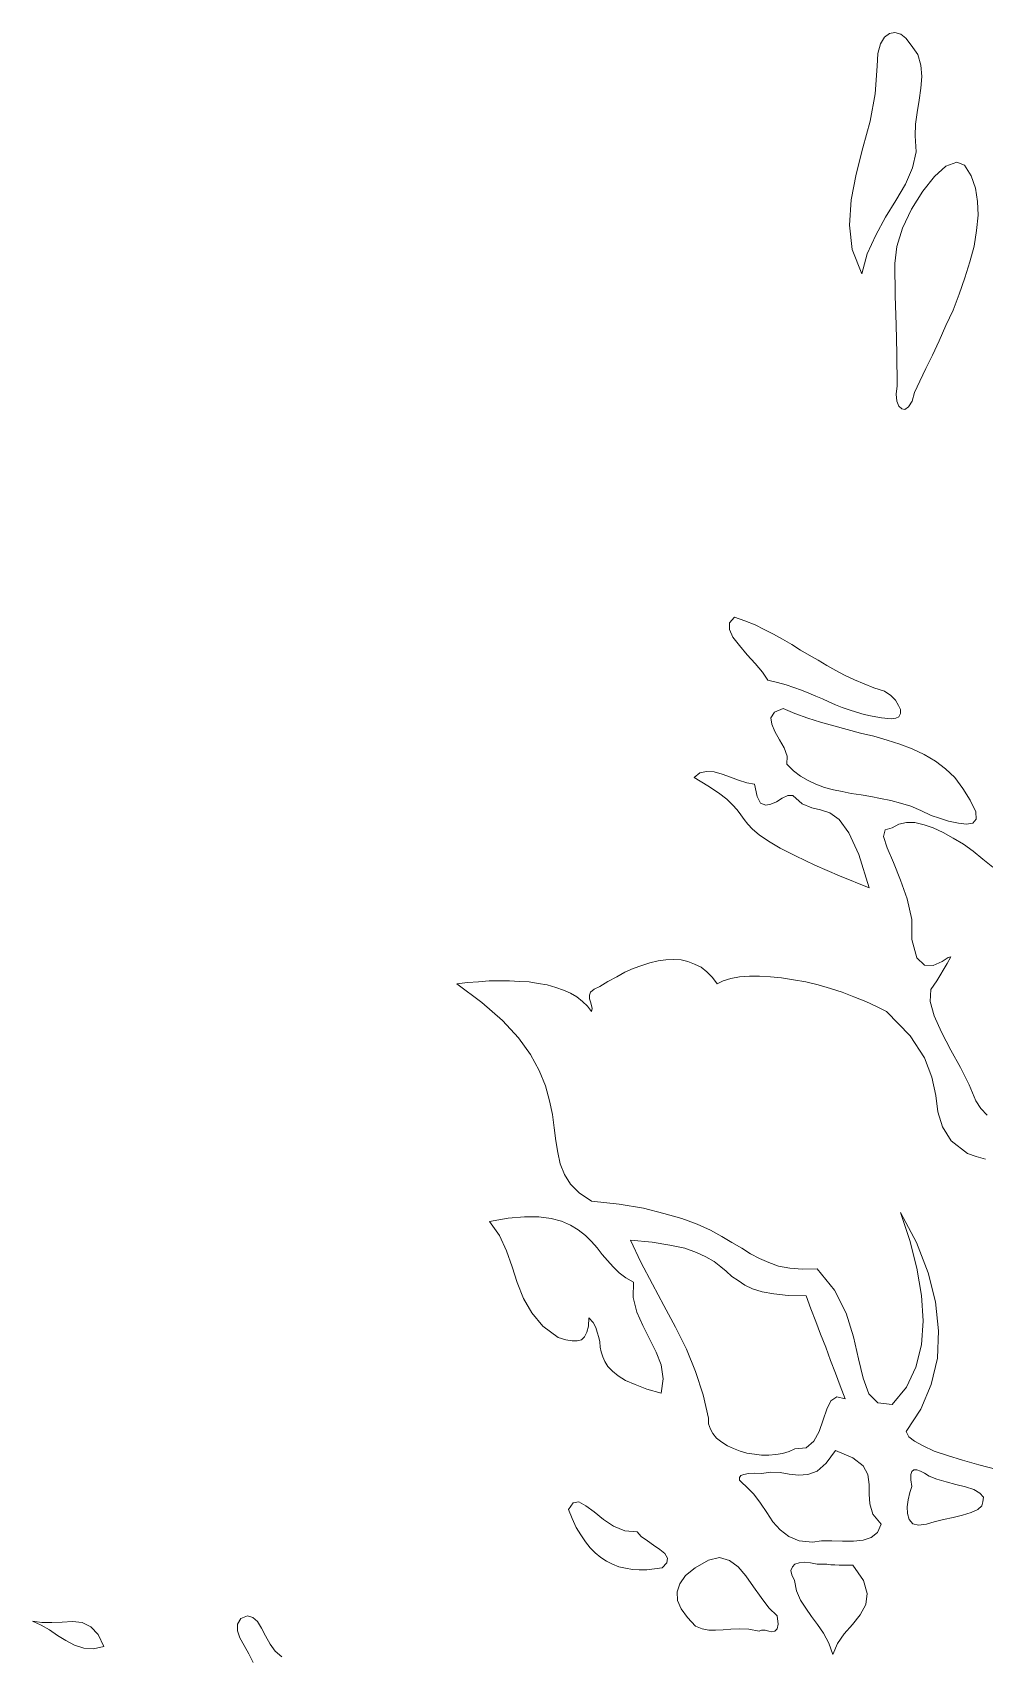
# Model space of a CAD drawing. Header units: millimetres. Extents: x 87938 to 265635, y 330093 to 434310.
# Drawn here: x 220320 to 222683, y 353745 to 357776 of the extents above; entities that cross this region are included whole.
import ezdxf

# ---------------------------------------------------------------- set-up
doc = ezdxf.new("R2010")
doc.units = ezdxf.units.MM

# ---------------------------------------------------------------- blocks, each defined once
blk = doc.blocks.new('A$C5F7565A8')
at = {"lineweight": 0}
for p, q in [((2098.3, 8764.2), (2104.7, 8788.4)), ((2104.7, 8788.4), (2114.9, 8804.9)), ((2114.9, 8804.9), (2127.6, 8813.8)), ((2127.6, 8813.8), (2140.3, 8816.4)), ((2140.3, 8816.4), (2155.6, 8812.5)), ((2155.6, 8812.5), (2168.3, 8802.3)), ((2168.3, 8802.3), (2181, 8784.5)), ((2097, 8732.4), (2098.3, 8764.2)), ((2181, 8784.5), (2197.5, 8761.7)), ((2197.5, 8761.7), (2205.1, 8734.9)), ((2091.9, 8663.7), (2097, 8732.4)), ((2205.1, 8734.9), (2207.7, 8707)), ((2207.7, 8707), (2205.1, 8677.7)), ((2205.1, 8677.7), (2201.3, 8648.4)), ((2079.2, 8596.3), (2091.9, 8663.7)), ((2201.3, 8648.4), (2196.2, 8618)), ((2061.5, 8530.2), (2079.2, 8596.3)), ((2192.4, 8588.7), (2191.1, 8559.5)), ((2196.2, 8618), (2192.4, 8588.7)), ((2191.1, 8559.5), (2193.7, 8520)), ((2044.9, 8464.1), (2061.5, 8530.2)), ((2193.7, 8520), (2184.8, 8480.6)), ((2032.2, 8400.5), (2044.9, 8464.1)), ((2184.8, 8480.6), (2167, 8439.9)), ((2267.5, 8484.4), (2239.5, 8459)), ((2294.2, 8494.6), (2267.5, 8484.4)), ((2313.3, 8486.9), (2294.2, 8494.6)), ((2329.8, 8460.3), (2313.3, 8486.9)), ((2167, 8439.9), (2142.8, 8399.2)), ((2239.5, 8459), (2210.3, 8422.1)), ((2341.2, 8429.7), (2329.8, 8460.3)), ((2346.3, 8396.7), (2341.2, 8429.7)), ((2028.4, 8338.1), (2032.2, 8400.5)), ((2142.8, 8399.2), (2117.4, 8357.3)), ((2210.3, 8422.1), (2182.2, 8377.6)), ((2347.6, 8362.3), (2346.3, 8396.7)), ((2117.4, 8357.3), (2093.2, 8312.7)), ((2182.2, 8377.6), (2159.4, 8330.5)), ((2343.8, 8324.2), (2347.6, 8362.3)), ((2034.7, 8277.1), (2028.4, 8338.1)), ((2093.2, 8312.7), (2071.6, 8266.9)), ((2159.4, 8330.5), (2145.4, 8284.7)), ((2337.4, 8286), (2343.8, 8324.2)), ((2058.9, 8217.3), (2034.7, 8277.1)), ((2071.6, 8266.9), (2058.9, 8217.3)), ((2145.4, 8284.7), (2140.3, 8242.8)), ((2327.2, 8246.6), (2337.4, 8286)), ((2140.3, 8242.8), (2141.5, 8162.7)), ((2314.5, 8207.2), (2327.2, 8246.6)), ((2300.5, 8166.5), (2314.5, 8207.2)), ((2141.5, 8162.7), (2144.1, 8090.2)), ((2285.3, 8127), (2300.5, 8166.5)), ((2267.5, 8088.9), (2285.3, 8127)), ((2144.1, 8090.2), (2145.4, 8018.9)), ((2250.9, 8050.8), (2267.5, 8088.9)), ((2234.4, 8015.1), (2250.9, 8050.8)), ((2145.4, 8018.9), (2146.6, 7938.9)), ((2202.6, 7950.3), (2217.9, 7982.1)), ((2217.9, 7982.1), (2234.4, 8015.1)), ((2189.9, 7922.3), (2202.6, 7950.3)), ((2146.6, 7938.9), (2144.1, 7918.5)), ((2144.1, 7918.5), (2145.4, 7900.7)), ((2145.4, 7900.7), (2150.4, 7888)), ((2174.6, 7886.7), (2183.5, 7900.7)), ((2183.5, 7900.7), (2189.9, 7922.3)), ((2150.4, 7888), (2158.1, 7881.6)), ((2158.1, 7881.6), (2165.7, 7880.4)), ((2165.7, 7880.4), (2174.6, 7886.7)), ((1730, 7350.1), (1742.7, 7364)), ((1730, 7333.5), (1730, 7350.1)), ((1742.7, 7364), (1768.2, 7355.1)), ((1768.2, 7355.1), (1793.6, 7345)), ((1793.6, 7345), (1816.5, 7333.5)), ((1738.9, 7314.4), (1730, 7333.5)), ((1755.4, 7294.1), (1738.9, 7314.4)), ((1816.5, 7333.5), (1839.4, 7322.1)), ((1839.4, 7322.1), (1862.2, 7309.4)), ((1862.2, 7309.4), (1885.2, 7296.7)), ((1885.2, 7296.7), (1906.8, 7282.6)), ((1774.5, 7271.2), (1755.4, 7294.1)), ((1793.6, 7249.6), (1774.5, 7271.2)), ((1906.8, 7282.6), (1928.4, 7269.9)), ((1928.4, 7269.9), (1950, 7257.2)), ((1950, 7257.2), (1971.7, 7244.5)), ((1812.6, 7227.9), (1793.6, 7249.6)), ((1825.4, 7207.6), (1812.6, 7227.9)), ((1971.7, 7244.5), (1994.5, 7231.8)), ((1994.5, 7231.8), (2016.1, 7220.3)), ((2016.1, 7220.3), (2040.3, 7208.9)), ((1849.5, 7202.5), (1825.4, 7207.6)), ((1871.2, 7196.2), (1849.5, 7202.5)), ((1890.2, 7189.8), (1871.2, 7196.2)), ((1909.3, 7183.4), (1890.2, 7189.8)), ((1927.1, 7175.8), (1909.3, 7183.4)), ((1944.9, 7168.2), (1927.1, 7175.8)), ((2040.3, 7208.9), (2064.5, 7198.7)), ((2064.5, 7198.7), (2088.6, 7188.6)), ((2088.6, 7188.6), (2115.3, 7180.9)), ((2115.3, 7180.9), (2130.6, 7169.5)), ((1841.9, 7128.7), (1863.5, 7137.7)), ((1863.5, 7137.7), (1892.8, 7124.9)), ((1961.4, 7161.8), (1944.9, 7168.2)), ((1976.7, 7154.2), (1961.4, 7161.8)), ((1993.3, 7146.6), (1976.7, 7154.2)), ((2009.8, 7140.2), (1993.3, 7146.6)), ((2027.6, 7133.9), (2009.8, 7140.2)), ((2130.6, 7169.5), (2142.1, 7158)), ((2142.1, 7158), (2149.7, 7145.3)), ((2149.7, 7145.3), (2154.8, 7135.2)), ((2154.8, 7135.2), (2154.8, 7124.9)), ((1833, 7114.8), (1841.9, 7128.7)), ((1835.6, 7098.3), (1833, 7114.8)), ((1843.2, 7080.5), (1835.6, 7098.3)), ((1892.8, 7124.9), (1924.6, 7113.5)), ((1924.6, 7113.5), (1956.4, 7103.3)), ((1956.4, 7103.3), (1989.4, 7094.4)), ((1989.4, 7094.4), (2022.5, 7085.6)), ((2045.4, 7128.7), (2027.6, 7133.9)), ((2064.5, 7122.4), (2045.4, 7128.7)), ((2084.8, 7118.6), (2064.5, 7122.4)), ((2107.7, 7114.8), (2084.8, 7118.6)), ((2131.9, 7112.2), (2107.7, 7114.8)), ((2143.3, 7113.5), (2131.9, 7112.2)), ((2150.9, 7117.3), (2143.3, 7113.5)), ((2154.8, 7124.9), (2150.9, 7117.3)), ((1854.6, 7060.1), (1843.2, 7080.5)), ((1866.1, 7039.8), (1854.6, 7060.1)), ((2022.5, 7085.6), (2055.6, 7076.6)), ((2055.6, 7076.6), (2088.6, 7069)), ((2088.6, 7069), (2121.7, 7058.8)), ((2121.7, 7058.8), (2153.5, 7048.7)), ((1873.7, 7019.4), (1866.1, 7039.8)), ((1872.5, 6999.1), (1873.7, 7019.4)), ((2153.5, 7048.7), (2184, 7037.2)), ((2184, 7037.2), (2213.3, 7023.2)), ((2213.3, 7023.2), (2241.3, 7006.7)), ((1642.2, 6966), (1656.3, 6977.5)), ((1656.3, 6977.5), (1672.8, 6981.3)), ((1672.8, 6981.3), (1691.8, 6980)), ((1691.8, 6980), (1712.2, 6974.9)), ((1712.2, 6974.9), (1732.6, 6967.2)), ((1889, 6982.5), (1872.5, 6999.1)), ((1906.8, 6969.8), (1889, 6982.5)), ((2241.3, 7006.7), (2266.7, 6987.6)), ((2266.7, 6987.6), (2289.6, 6966)), ((1676.6, 6945.6), (1642.2, 6966)), ((1703.3, 6927.9), (1676.6, 6945.6)), ((1732.6, 6967.2), (1752.9, 6959.6)), ((1752.9, 6959.6), (1773.3, 6953.3)), ((1773.3, 6953.3), (1792.3, 6949.5)), ((1792.3, 6949.5), (1798.7, 6918.9)), ((1925.9, 6958.4), (1906.8, 6969.8)), ((1944.9, 6949.5), (1925.9, 6958.4)), ((1966.5, 6941.8), (1944.9, 6949.5)), ((1988.2, 6935.5), (1966.5, 6941.8)), ((2009.8, 6931.7), (1988.2, 6935.5)), ((2289.6, 6966), (2309.9, 6939.3)), ((2309.9, 6939.3), (2327.7, 6910)), ((1723.7, 6912.6), (1703.3, 6927.9)), ((1737.6, 6898.6), (1723.7, 6912.6)), ((1749.1, 6885.9), (1737.6, 6898.6)), ((1798.7, 6918.9), (1807.6, 6902.4)), ((1807.6, 6902.4), (1820.3, 6897.3)), ((1820.3, 6897.3), (1833, 6899.9)), ((1833, 6899.9), (1847, 6906.2)), ((1847, 6906.2), (1861, 6915.1)), ((1861, 6915.1), (1875, 6921.5)), ((1875, 6921.5), (1887.7, 6921.5)), ((1887.7, 6921.5), (1910.6, 6901.1)), ((1910.6, 6901.1), (1934.8, 6891)), ((2032.7, 6926.6), (2009.8, 6931.7)), ((2056.8, 6922.8), (2032.7, 6926.6)), ((2081, 6918.9), (2056.8, 6922.8)), ((2105.2, 6913.8), (2081, 6918.9)), ((2130.6, 6908.8), (2105.2, 6913.8)), ((2154.8, 6902.4), (2130.6, 6908.8)), ((2180.2, 6894.8), (2154.8, 6902.4)), ((2205.6, 6884.6), (2180.2, 6894.8)), ((2327.7, 6910), (2341.7, 6880.8)), ((1758, 6873.2), (1749.1, 6885.9)), ((1766.9, 6861.7), (1758, 6873.2)), ((1775.8, 6850.3), (1766.9, 6861.7)), ((1934.8, 6891), (1956.4, 6885.9)), ((1956.4, 6885.9), (1979.3, 6878.3)), ((1979.3, 6878.3), (2002.2, 6861.7)), ((2002.2, 6861.7), (2026.3, 6828.7)), ((2150.9, 6850.3), (2170, 6854.1)), ((2170, 6854.1), (2190.4, 6854.1)), ((2190.4, 6854.1), (2213.3, 6849)), ((2231, 6871.9), (2205.6, 6884.6)), ((2251.4, 6865.5), (2231, 6871.9)), ((2274.3, 6857.9), (2251.4, 6865.5)), ((2298.5, 6852.8), (2274.3, 6857.9)), ((2318.8, 6850.3), (2298.5, 6852.8)), ((2334.1, 6852.8), (2318.8, 6850.3)), ((2343, 6863), (2334.1, 6852.8)), ((2341.7, 6880.8), (2343, 6863)), ((1787.2, 6837.6), (1775.8, 6850.3)), ((1803.8, 6823.6), (1787.2, 6837.6)), ((1826.7, 6808.3), (1803.8, 6823.6)), ((2026.3, 6828.7), (2051.7, 6775.2)), ((2112.8, 6819.8), (2116.6, 6836.3)), ((2121.7, 6791.8), (2112.8, 6819.8)), ((2116.6, 6836.3), (2134.4, 6841.4)), ((2134.4, 6841.4), (2150.9, 6850.3)), ((2213.3, 6849), (2236.2, 6841.4)), ((2236.2, 6841.4), (2260.3, 6829.9)), ((2260.3, 6829.9), (2285.8, 6815.9)), ((2285.8, 6815.9), (2311.2, 6800.7)), ((1855.9, 6790.5), (1826.7, 6808.3)), ((1894.1, 6771.4), (1855.9, 6790.5)), ((1942.4, 6748.5), (1894.1, 6771.4)), ((2051.7, 6775.2), (2077.2, 6692.6)), ((2137, 6754.9), (2121.7, 6791.8)), ((2311.2, 6800.7), (2335.3, 6782.9)), ((2335.3, 6782.9), (2359.5, 6763.8)), ((2003.4, 6721.8), (1942.4, 6748.5)), ((2154.8, 6711.6), (2137, 6754.9)), ((2359.5, 6763.8), (2383.7, 6743.4)), ((2077.2, 6692.6), (2003.4, 6721.8)), ((2171.3, 6664.6), (2154.8, 6711.6)), ((2182.8, 6613.7), (2171.3, 6664.6)), ((2182.8, 6564.1), (2182.8, 6613.7)), ((2195.5, 6518.4), (2182.8, 6564.1)), ((1470.6, 6482.7), (1490.9, 6491.6)), ((1490.9, 6491.6), (1512.6, 6499.3)), ((1512.6, 6499.3), (1532.9, 6505.7)), ((1532.9, 6505.7), (1553.3, 6510.7)), ((1553.3, 6510.7), (1572.3, 6513.3)), ((1572.3, 6513.3), (1591.4, 6514.5)), ((1591.4, 6514.5), (1610.5, 6513.3)), ((1610.5, 6513.3), (1627, 6509.5)), ((1627, 6509.5), (1643.5, 6503.1)), ((1643.5, 6503.1), (1660.1, 6495.4)), ((1660.1, 6495.4), (1674.1, 6484)), ((2214.5, 6500.5), (2195.5, 6518.4)), ((2236.2, 6499.3), (2214.5, 6500.5)), ((2257.8, 6509.5), (2236.2, 6499.3)), ((2245.1, 6461.1), (2270.5, 6504.4)), ((2273, 6519.6), (2257.8, 6509.5)), ((2270.5, 6504.4), (2279.4, 6520.9)), ((2279.4, 6520.9), (2273, 6519.6)), ((1053.5, 6453.5), (1080.2, 6457.3)), ((1115.8, 6407.7), (1053.5, 6453.5)), ((1080.2, 6457.3), (1106.9, 6458.6)), ((1106.9, 6458.6), (1133.6, 6461.1)), ((1133.6, 6461.1), (1159, 6461.1)), ((1159, 6461.1), (1184.5, 6461.1)), ((1184.5, 6461.1), (1208.6, 6459.9)), ((1208.6, 6459.9), (1232.7, 6458.6)), ((1232.7, 6458.6), (1255.7, 6454.8)), ((1255.7, 6454.8), (1277.3, 6451)), ((1277.3, 6451), (1298.9, 6444.6)), ((1408.3, 6447.1), (1428.6, 6459.9)), ((1428.6, 6459.9), (1450.3, 6471.3)), ((1450.3, 6471.3), (1470.6, 6482.7)), ((1674.1, 6484), (1688, 6470)), ((1688, 6470), (1699.5, 6453.5)), ((1699.5, 6453.5), (1714.8, 6461.1)), ((1714.8, 6461.1), (1733.8, 6467.5)), ((1733.8, 6467.5), (1755.4, 6471.3)), ((1755.4, 6471.3), (1779.6, 6472.6)), ((1779.6, 6472.6), (1805, 6472.6)), ((1805, 6472.6), (1831.8, 6471.3)), ((1831.8, 6471.3), (1859.7, 6468.8)), ((1859.7, 6468.8), (1889, 6463.7)), ((1889, 6463.7), (1919.5, 6458.6)), ((1919.5, 6458.6), (1950, 6451)), ((1950, 6451), (1980.6, 6442)), ((2229.8, 6439.5), (2245.1, 6461.1)), ((1298.9, 6444.6), (1318, 6438.2)), ((1318, 6438.2), (1335.8, 6430.6)), ((1335.8, 6430.6), (1351.1, 6421.7)), ((1351.1, 6421.7), (1365, 6410.3)), ((1365, 6410.3), (1377.7, 6398.8)), ((1382.8, 6425.5), (1385.4, 6433.1)), ((1382.8, 6416.6), (1382.8, 6425.5)), ((1385.4, 6409), (1382.8, 6416.6)), ((1385.4, 6433.1), (1394.3, 6440.8)), ((1387.9, 6400.1), (1385.4, 6409)), ((1394.3, 6440.8), (1408.3, 6447.1)), ((1980.6, 6442), (2009.8, 6433.1)), ((2009.8, 6433.1), (2039, 6421.7)), ((2039, 6421.7), (2068.3, 6410.3)), ((2068.3, 6410.3), (2095, 6397.6)), ((2228.5, 6410.3), (2229.8, 6439.5)), ((2238.7, 6374.6), (2228.5, 6410.3)), ((1166.6, 6363.2), (1115.8, 6407.7)), ((1377.7, 6398.8), (1387.9, 6384.8)), ((1389.2, 6392.4), (1387.9, 6400.1)), ((1387.9, 6384.8), (1389.2, 6392.4)), ((2095, 6397.6), (2120.4, 6384.8)), ((2120.4, 6384.8), (2178.9, 6325)), ((2256.5, 6333.9), (2238.7, 6374.6)), ((1206.1, 6320), (1166.6, 6363.2)), ((2279.4, 6289.4), (2256.5, 6333.9)), ((1236.6, 6278), (1206.1, 6320)), ((2178.9, 6325), (2214.5, 6270.4)), ((2303.6, 6246.2), (2279.4, 6289.4)), ((1258.2, 6238.5), (1236.6, 6278)), ((2214.5, 6270.4), (2232.3, 6222)), ((1273.5, 6200.4), (1258.2, 6238.5)), ((2232.3, 6222), (2242.5, 6176.2)), ((2325.2, 6203), (2303.6, 6246.2)), ((1283.6, 6163.5), (1273.5, 6200.4)), ((2242.5, 6176.2), (2247.6, 6135.6)), ((2341.7, 6163.5), (2325.2, 6203)), ((1291.3, 6129.2), (1283.6, 6163.5)), ((1295.1, 6096.2), (1291.3, 6129.2)), ((2247.6, 6135.6), (2259, 6098.7)), ((2354.4, 6144.5), (2341.7, 6163.5)), ((2369.7, 6127.9), (2354.4, 6144.5)), ((1298.9, 6064.3), (1295.1, 6096.2)), ((2259, 6098.7), (2280.6, 6064.3)), ((1304, 6035.1), (1298.9, 6064.3)), ((2280.6, 6064.3), (2321.3, 6032.6)), ((1310.3, 6007.1), (1304, 6035.1)), ((1320.5, 5980.4), (1310.3, 6007.1)), ((2321.3, 6032.6), (2343, 6024.9)), ((2343, 6024.9), (2365.9, 6018.6)), ((1335.8, 5956.2), (1320.5, 5980.4)), ((1357.4, 5934.6), (1335.8, 5956.2)), ((1387.9, 5914.3), (1357.4, 5934.6)), ((1456.6, 5906.6), (1387.9, 5914.3)), ((1516.4, 5896.5), (1456.6, 5906.6)), ((1567.2, 5883.8), (1516.4, 5896.5)), ((2154.8, 5886.3), (2177.6, 5816.3)), ((2194.2, 5811.3), (2154.8, 5886.3)), ((1134.9, 5863.4), (1180.6, 5872.3)), ((1159, 5829.1), (1134.9, 5863.4)), ((1180.6, 5872.3), (1221.3, 5874.9)), ((1221.3, 5874.9), (1256.9, 5874.9)), ((1256.9, 5874.9), (1287.4, 5871)), ((1287.4, 5871), (1312.9, 5864.7)), ((1312.9, 5864.7), (1335.8, 5854.5)), ((1335.8, 5854.5), (1354.9, 5843.1)), ((1611.8, 5871), (1567.2, 5883.8)), ((1649.9, 5857), (1611.8, 5871)), ((1683, 5841.8), (1649.9, 5857)), ((1176.8, 5790.9), (1159, 5829.1)), ((1354.9, 5843.1), (1372.7, 5829.1)), ((1372.7, 5829.1), (1387.9, 5813.8)), ((1387.9, 5813.8), (1401.9, 5798.6)), ((1538, 5812.5), (1484.6, 5817.6)), ((1484.6, 5817.6), (1510, 5762.9)), ((1582.5, 5804.9), (1538, 5812.5)), ((1619.4, 5797.3), (1582.5, 5804.9)), ((1711, 5826.6), (1683, 5841.8)), ((1736.4, 5811.3), (1711, 5826.6)), ((1760.6, 5797.3), (1736.4, 5811.3)), ((2177.6, 5816.3), (2195.5, 5747.7)), ((2223.4, 5736.3), (2194.2, 5811.3)), ((1190.8, 5751.5), (1176.8, 5790.9)), ((1401.9, 5798.6), (1414.6, 5782)), ((1414.6, 5782), (1427.3, 5766.8)), ((1427.3, 5766.8), (1441.3, 5751.5)), ((1648.6, 5787.1), (1619.4, 5797.3)), ((1671.5, 5775.7), (1648.6, 5787.1)), ((1691.8, 5764.2), (1671.5, 5775.7)), ((1708.4, 5751.5), (1691.8, 5764.2)), ((1782.2, 5783.3), (1760.6, 5797.3)), ((1805, 5771.9), (1782.2, 5783.3)), ((1827.9, 5761.7), (1805, 5771.9)), ((1203.5, 5712.1), (1190.8, 5751.5)), ((1441.3, 5751.5), (1456.6, 5736.3)), ((1456.6, 5736.3), (1473.1, 5723.5)), ((1473.1, 5723.5), (1492.2, 5713.3)), ((1510, 5762.9), (1539.2, 5708.2)), ((1722.4, 5740.1), (1708.4, 5751.5)), ((1736.4, 5727.4), (1722.4, 5740.1)), ((1751.6, 5717.2), (1736.4, 5727.4)), ((1852.1, 5752.8), (1827.9, 5761.7)), ((1880.1, 5747.7), (1852.1, 5752.8)), ((1911.8, 5745.1), (1880.1, 5747.7)), ((1947.5, 5746.4), (1911.8, 5745.1)), ((1990.7, 5693), (1947.5, 5746.4)), ((2195.5, 5747.7), (2206.9, 5680.3)), ((2241.3, 5663.8), (2223.4, 5736.3)), ((1218.8, 5672.7), (1203.5, 5712.1)), ((1492.2, 5713.3), (1490.9, 5675.2)), ((1539.2, 5708.2), (1567.2, 5654.8)), ((1768.2, 5705.7), (1751.6, 5717.2)), ((1787.2, 5696.8), (1768.2, 5705.7)), ((1811.4, 5689.2), (1787.2, 5696.8)), ((1840.6, 5684.1), (1811.4, 5689.2)), ((1876.3, 5680.3), (1840.6, 5684.1)), ((2019.9, 5635.8), (1990.7, 5693)), ((1239.2, 5637.1), (1218.8, 5672.7)), ((1490.9, 5675.2), (1499.9, 5638.3)), ((1567.2, 5654.8), (1596.5, 5601.4)), ((1920.8, 5679), (1876.3, 5680.3)), ((1932.2, 5647.2), (1920.8, 5679)), ((1944.9, 5615.5), (1932.2, 5647.2)), ((2206.9, 5680.3), (2210.7, 5616.7)), ((2248.9, 5592.5), (2241.3, 5663.8)), ((1267.1, 5604), (1239.2, 5637.1)), ((1305.3, 5576), (1267.1, 5604)), ((1380.3, 5604), (1376.5, 5588.7)), ((1381.5, 5624.3), (1380.3, 5604)), ((1391.7, 5612.9), (1381.5, 5624.3)), ((1398.1, 5600.2), (1391.7, 5612.9)), ((1499.9, 5638.3), (1515.1, 5605.2)), ((1515.1, 5605.2), (1531.6, 5572.2)), ((1956.4, 5583.6), (1944.9, 5615.5)), ((2037.8, 5577.3), (2019.9, 5635.8)), ((2210.7, 5616.7), (2206.9, 5557)), ((1324.3, 5569.7), (1305.3, 5576)), ((1339.6, 5567.1), (1324.3, 5569.7)), ((1352.3, 5567.1), (1339.6, 5567.1)), ((1362.5, 5569.7), (1352.3, 5567.1)), ((1370.1, 5577.3), (1362.5, 5569.7)), ((1376.5, 5588.7), (1370.1, 5577.3)), ((1401.9, 5588.7), (1398.1, 5600.2)), ((1405.7, 5576), (1401.9, 5588.7)), ((1408.3, 5564.6), (1405.7, 5576)), ((1409.5, 5551.8), (1408.3, 5564.6)), ((1531.6, 5572.2), (1548.1, 5539.1)), ((1596.5, 5601.4), (1623.2, 5546.7)), ((1969.1, 5551.8), (1956.4, 5583.6)), ((2050.5, 5522.6), (2037.8, 5577.3)), ((2246.3, 5523.9), (2248.9, 5592.5)), ((1412.1, 5540.4), (1409.5, 5551.8)), ((1415.9, 5527.7), (1412.1, 5540.4)), ((1421, 5516.3), (1415.9, 5527.7)), ((1548.1, 5539.1), (1560.9, 5507.4)), ((1623.2, 5546.7), (1646.1, 5490.8)), ((1980.6, 5518.8), (1969.1, 5551.8)), ((2061.9, 5474.3), (2050.5, 5522.6)), ((2206.9, 5557), (2192.9, 5502.2)), ((2231, 5459), (2246.3, 5523.9)), ((1428.6, 5503.5), (1421, 5516.3)), ((1440, 5492.1), (1428.6, 5503.5)), ((1454.1, 5480.6), (1440, 5492.1)), ((1560.9, 5507.4), (1566, 5473)), ((1646.1, 5490.8), (1665.2, 5433.6)), ((1993.3, 5487), (1980.6, 5518.8)), ((2004.7, 5455.2), (1993.3, 5487)), ((2192.9, 5502.2), (2170, 5452.7)), ((1471.9, 5469.2), (1454.1, 5480.6)), ((1496, 5459), (1471.9, 5469.2)), ((1525.3, 5447.5), (1496, 5459)), ((1560.9, 5437.4), (1525.3, 5447.5)), ((1566, 5473), (1560.9, 5437.4)), ((2017.4, 5423.4), (2004.7, 5455.2)), ((2075.9, 5436.1), (2061.9, 5474.3)), ((2170, 5452.7), (2134.4, 5409.4)), ((2205.6, 5397.9), (2231, 5459)), ((1665.2, 5433.6), (1677.9, 5375.1)), ((1971.7, 5397.9), (1981.8, 5418.3)), ((1981.8, 5418.3), (1997.1, 5428.5)), ((1997.1, 5428.5), (2017.4, 5423.4)), ((2098.8, 5413.2), (2075.9, 5436.1)), ((2134.4, 5409.4), (2098.8, 5413.2)), ((1677.9, 5375.1), (1677.9, 5361.1)), ((1677.9, 5361.1), (1683, 5348.4)), ((1952.6, 5342), (1962.7, 5371.3)), ((1962.7, 5371.3), (1971.7, 5397.9)), ((2168.7, 5342), (2205.6, 5397.9)), ((1683, 5348.4), (1689.3, 5336.9)), ((1689.3, 5336.9), (1698.2, 5325.5)), ((1698.2, 5325.5), (1711, 5315.3)), ((1939.8, 5317.9), (1952.6, 5342)), ((2175.1, 5329.3), (2168.7, 5342)), ((2189.1, 5317.9), (2175.1, 5329.3)), ((1711, 5315.3), (1724.9, 5306.4)), ((1724.9, 5306.4), (1740.2, 5300.1)), ((1740.2, 5300.1), (1756.7, 5293.7)), ((1756.7, 5293.7), (1773.3, 5288.6)), ((1773.3, 5288.6), (1792.3, 5286)), ((1792.3, 5286), (1810.1, 5283.5)), ((1810.1, 5283.5), (1827.9, 5283.5)), ((1827.9, 5283.5), (1845.7, 5284.8)), ((1845.7, 5284.8), (1862.2, 5287.3)), ((1862.2, 5287.3), (1878.8, 5292.4)), ((1878.8, 5292.4), (1892.8, 5298.8)), ((1892.8, 5298.8), (1920.8, 5301.3)), ((1920.8, 5301.3), (1939.8, 5317.9)), ((1993.3, 5295), (1970.4, 5263.2)), ((2036.5, 5277.1), (1993.3, 5295)), ((2210.7, 5306.4), (2189.1, 5317.9)), ((2238.7, 5293.7), (2210.7, 5306.4)), ((2271.7, 5282.2), (2238.7, 5293.7)), ((2308.6, 5270.8), (2271.7, 5282.2)), ((1833, 5241.5), (1810.1, 5237.7)), ((1855.9, 5240.3), (1833, 5241.5)), ((1878.8, 5236.4), (1855.9, 5240.3)), ((1947.5, 5244.1), (1924.6, 5235.2)), ((1970.4, 5263.2), (1947.5, 5244.1)), ((2061.9, 5256.8), (2036.5, 5277.1)), ((2073.3, 5235.2), (2061.9, 5256.8)), ((2182.8, 5242.8), (2180.2, 5235.2)), ((2187.8, 5246.7), (2182.8, 5242.8)), ((2195.5, 5246.7), (2187.8, 5246.7)), ((2204.4, 5244.1), (2195.5, 5246.7)), ((2214.5, 5239), (2204.4, 5244.1)), ((2349.3, 5259.4), (2308.6, 5270.8)), ((2393.9, 5247.9), (2349.3, 5259.4)), ((1758, 5232.6), (1755.4, 5227.6)), ((1755.4, 5227.6), (1755.4, 5221.2)), ((1755.4, 5221.2), (1761.8, 5214.8)), ((1765.6, 5235.2), (1758, 5232.6)), ((1761.8, 5214.8), (1772, 5206)), ((1777.1, 5237.7), (1765.6, 5235.2)), ((1772, 5206), (1791, 5186.8)), ((1792.3, 5239), (1777.1, 5237.7)), ((1810.1, 5237.7), (1792.3, 5239)), ((1901.7, 5233.9), (1878.8, 5236.4)), ((1924.6, 5235.2), (1901.7, 5233.9)), ((2077.2, 5211), (2073.3, 5235.2)), ((2077.2, 5186.8), (2077.2, 5211)), ((2182.8, 5206), (2177.6, 5190.7)), ((2180.2, 5235.2), (2180.2, 5222.5)), ((2180.2, 5222.5), (2182.8, 5206)), ((2226, 5231.4), (2214.5, 5239)), ((2245.1, 5223.7), (2226, 5231.4)), ((2267.9, 5217.4), (2245.1, 5223.7)), ((2292.1, 5211), (2267.9, 5217.4)), ((2316.3, 5204.7), (2292.1, 5211)), ((2336.6, 5198.3), (2316.3, 5204.7)), ((1342.2, 5165.2), (1330.7, 5148.7)), ((1356.1, 5167.8), (1342.2, 5165.2)), ((1373.9, 5157.6), (1356.1, 5167.8)), ((1791, 5186.8), (1807.6, 5164)), ((1807.6, 5164), (1822.9, 5141.1)), ((2078.5, 5162.7), (2077.2, 5186.8)), ((2086.1, 5137.3), (2078.5, 5162.7)), ((2173.8, 5172.9), (2171.3, 5155.1)), ((2177.6, 5190.7), (2173.8, 5172.9)), ((2351.9, 5189.4), (2336.6, 5198.3)), ((2360.8, 5179.2), (2351.9, 5189.4)), ((2357, 5157.6), (2359.5, 5167.8)), ((2359.5, 5167.8), (2360.8, 5179.2)), ((1330.7, 5148.7), (1339.6, 5125.8)), ((1339.6, 5125.8), (1349.8, 5104.2)), ((1394.3, 5142.4), (1373.9, 5157.6)), ((1417.2, 5123.3), (1394.3, 5142.4)), ((1442.6, 5106.8), (1417.2, 5123.3)), ((1822.9, 5141.1), (1838.1, 5118.2)), ((2106.4, 5111.8), (2086.1, 5137.3)), ((2171.3, 5155.1), (2172.5, 5138.6)), ((2172.5, 5138.6), (2176.4, 5123.3)), ((2176.4, 5123.3), (2185.3, 5113.1)), ((2238.7, 5118.2), (2261.6, 5123.3)), ((2261.6, 5123.3), (2285.8, 5128.4)), ((2285.8, 5128.4), (2308.6, 5134.7)), ((2308.6, 5134.7), (2330.2, 5141.1)), ((2330.2, 5141.1), (2346.8, 5148.7)), ((2346.8, 5148.7), (2357, 5157.6)), ((1349.8, 5104.2), (1361.2, 5085.2)), ((1361.2, 5085.2), (1372.7, 5068.6)), ((1470.6, 5095.3), (1442.6, 5106.8)), ((1501.1, 5092.8), (1470.6, 5095.3)), ((1511.3, 5081.3), (1501.1, 5092.8)), ((1526.5, 5071.1), (1511.3, 5081.3)), ((1838.1, 5118.2), (1855.9, 5097.9)), ((1855.9, 5097.9), (1877.5, 5081.3)), ((1877.5, 5081.3), (1903, 5071.1)), ((2061.9, 5072.4), (2082.3, 5078.8)), ((2082.3, 5078.8), (2097.5, 5091.5)), ((2097.5, 5091.5), (2106.4, 5111.8)), ((2185.3, 5113.1), (2199.3, 5109.3)), ((2199.3, 5109.3), (2219.6, 5111.8)), ((2219.6, 5111.8), (2238.7, 5118.2)), ((1372.7, 5068.6), (1384.1, 5053.3)), ((1384.1, 5053.3), (1396.8, 5040.6)), ((1396.8, 5040.6), (1410.8, 5029.2)), ((1541.8, 5059.7), (1526.5, 5071.1)), ((1557.1, 5049.5), (1541.8, 5059.7)), ((1569.8, 5039.4), (1557.1, 5049.5)), ((1576.1, 5027.9), (1569.8, 5039.4)), ((1903, 5071.1), (1936, 5067.3)), ((1936, 5067.3), (1958.9, 5071.1)), ((1958.9, 5071.1), (1984.4, 5071.1)), ((1984.4, 5071.1), (2011, 5069.9)), ((2011, 5069.9), (2037.8, 5069.9)), ((2037.8, 5069.9), (2061.9, 5072.4)), ((1410.8, 5029.2), (1424.8, 5020.3)), ((1424.8, 5020.3), (1440, 5012.6)), ((1440, 5012.6), (1455.3, 5006.3)), ((1455.3, 5006.3), (1471.9, 5002.5)), ((1471.9, 5002.5), (1489.6, 4999.9)), ((1489.6, 4999.9), (1506.2, 4998.7)), ((1506.2, 4998.7), (1525.3, 4998.7)), ((1525.3, 4998.7), (1544.3, 5001.2)), ((1544.3, 5001.2), (1563.4, 5003.7)), ((1563.4, 5003.7), (1574.9, 5016.4)), ((1574.9, 5016.4), (1576.1, 5027.9)), ((1644.8, 5003.7), (1620.7, 4984.7)), ((1677.9, 5022.8), (1644.8, 5003.7)), ((1705.8, 5029.2), (1677.9, 5022.8)), ((1730, 5021.5), (1705.8, 5029.2)), ((1751.6, 5006.3), (1730, 5021.5)), ((1770.7, 4983.4), (1751.6, 5006.3)), ((1882.6, 4997.4), (1886.4, 5006.3)), ((1886.4, 5006.3), (1892.8, 5012.6)), ((1892.8, 5012.6), (1903, 5016.4)), ((1903, 5016.4), (1915.7, 5017.7)), ((1915.7, 5017.7), (1931, 5016.4)), ((1931, 5016.4), (1947.5, 5012.6)), ((1947.5, 5012.6), (1960.2, 5012.6)), ((1960.2, 5012.6), (1971.7, 5012.6)), ((1971.7, 5012.6), (1981.8, 5011.4)), ((1981.8, 5011.4), (1992, 5011.4)), ((1992, 5011.4), (2002.2, 5010.1)), ((2002.2, 5010.1), (2012.3, 5010.1)), ((2012.3, 5010.1), (2023.8, 5010.1)), ((2023.8, 5010.1), (2036.5, 5010.1)), ((2036.5, 5010.1), (2063.2, 4971.9)), ((1606.7, 4964.3), (1600.3, 4944)), ((1620.7, 4984.7), (1606.7, 4964.3)), ((1789.8, 4956.7), (1770.7, 4983.4)), ((1885.2, 4986), (1882.6, 4997.4)), ((1891.5, 4971.9), (1885.2, 4986)), ((1896.6, 4946.5), (1891.5, 4971.9)), ((2063.2, 4971.9), (2072.1, 4940.2)), ((1600.3, 4944), (1601.5, 4922.3)), ((1601.5, 4922.3), (1610.5, 4902)), ((1808.8, 4930), (1789.8, 4956.7)), ((1827.9, 4904.5), (1808.8, 4930)), ((1906.8, 4923.6), (1896.6, 4946.5)), ((1919.5, 4903.3), (1906.8, 4923.6)), ((2072.1, 4940.2), (2068.3, 4912.2)), ((517.6, 4877.9), (508.7, 4863.8)), ((534.1, 4884.2), (517.6, 4877.9)), ((546.8, 4880.4), (534.1, 4884.2)), ((558.3, 4870.2), (546.8, 4880.4)), ((1610.5, 4902), (1625.7, 4880.4)), ((1625.7, 4880.4), (1646.1, 4858.8)), ((1848.3, 4884.2), (1827.9, 4904.5)), ((1850.8, 4863.8), (1848.3, 4884.2)), ((1933.5, 4882.9), (1919.5, 4903.3)), ((1948.7, 4862.6), (1933.5, 4882.9)), ((2054.3, 4886.8), (2035.2, 4862.6)), ((2068.3, 4912.2), (2054.3, 4886.8)), ((22.9, 4867.6), (0, 4871.5)), ((0, 4871.5), (21.6, 4861.3)), ((21.6, 4861.3), (41.9, 4849.9)), ((48.3, 4867.6), (22.9, 4867.6)), ((41.9, 4849.9), (62.3, 4835.9)), ((73.8, 4868.9), (48.3, 4867.6)), ((99.2, 4870.2), (73.8, 4868.9)), ((123.4, 4867.6), (99.2, 4870.2)), ((145, 4857.5), (123.4, 4867.6)), ((162.8, 4838.4), (145, 4857.5)), ((176.8, 4807.9), (162.8, 4838.4)), ((508.7, 4863.8), (508.7, 4847.3)), ((508.7, 4847.3), (515, 4829.5)), ((568.4, 4853.7), (558.3, 4870.2)), ((578.6, 4834.6), (568.4, 4853.7)), ((1646.1, 4858.8), (1662.6, 4852.4)), ((1662.6, 4852.4), (1679.1, 4848.6)), ((1679.1, 4848.6), (1695.7, 4848.6)), ((1695.7, 4848.6), (1714.8, 4849.9)), ((1714.8, 4849.9), (1733.8, 4851.1)), ((1733.8, 4851.1), (1755.4, 4852.4)), ((1755.4, 4852.4), (1778.3, 4851.1)), ((1778.3, 4851.1), (1803.8, 4846.1)), ((1803.8, 4846.1), (1810.1, 4848.6)), ((1810.1, 4848.6), (1819, 4848.6)), ((1819, 4848.6), (1827.9, 4846.1)), ((1827.9, 4846.1), (1835.6, 4844.8)), ((1835.6, 4844.8), (1843.2, 4846.1)), ((1843.2, 4846.1), (1848.3, 4852.4)), ((1848.3, 4852.4), (1850.8, 4863.8)), ((1964, 4841), (1948.7, 4862.6)), ((1976.7, 4816.8), (1964, 4841)), ((2014.9, 4839.7), (1998.3, 4815.5)), ((2035.2, 4862.6), (2014.9, 4839.7)), ((62.3, 4835.9), (82.7, 4823.2)), ((82.7, 4823.2), (104.3, 4811.7)), ((104.3, 4811.7), (127.2, 4804.1)), ((127.2, 4804.1), (151.3, 4802.8)), ((151.3, 4802.8), (176.8, 4807.9)), ((515, 4829.5), (525.2, 4810.4)), ((525.2, 4810.4), (536.7, 4790.1)), ((590.1, 4814.2), (578.6, 4834.6)), ((602.8, 4796.5), (590.1, 4814.2)), ((619.3, 4782.5), (602.8, 4796.5)), ((1986.9, 4788.8), (1976.7, 4816.8)), ((1998.3, 4815.5), (1986.9, 4788.8)), ((536.7, 4790.1), (548.1, 4768.4))]:
    blk.add_line(p, q, dxfattribs=at)

msp = doc.modelspace()

# ---------------------------------------------------------------- block references
msp.add_blockref('A$C5F7565A8', (220319.6, 348959.3))

doc.saveas('drawing.dxf')
